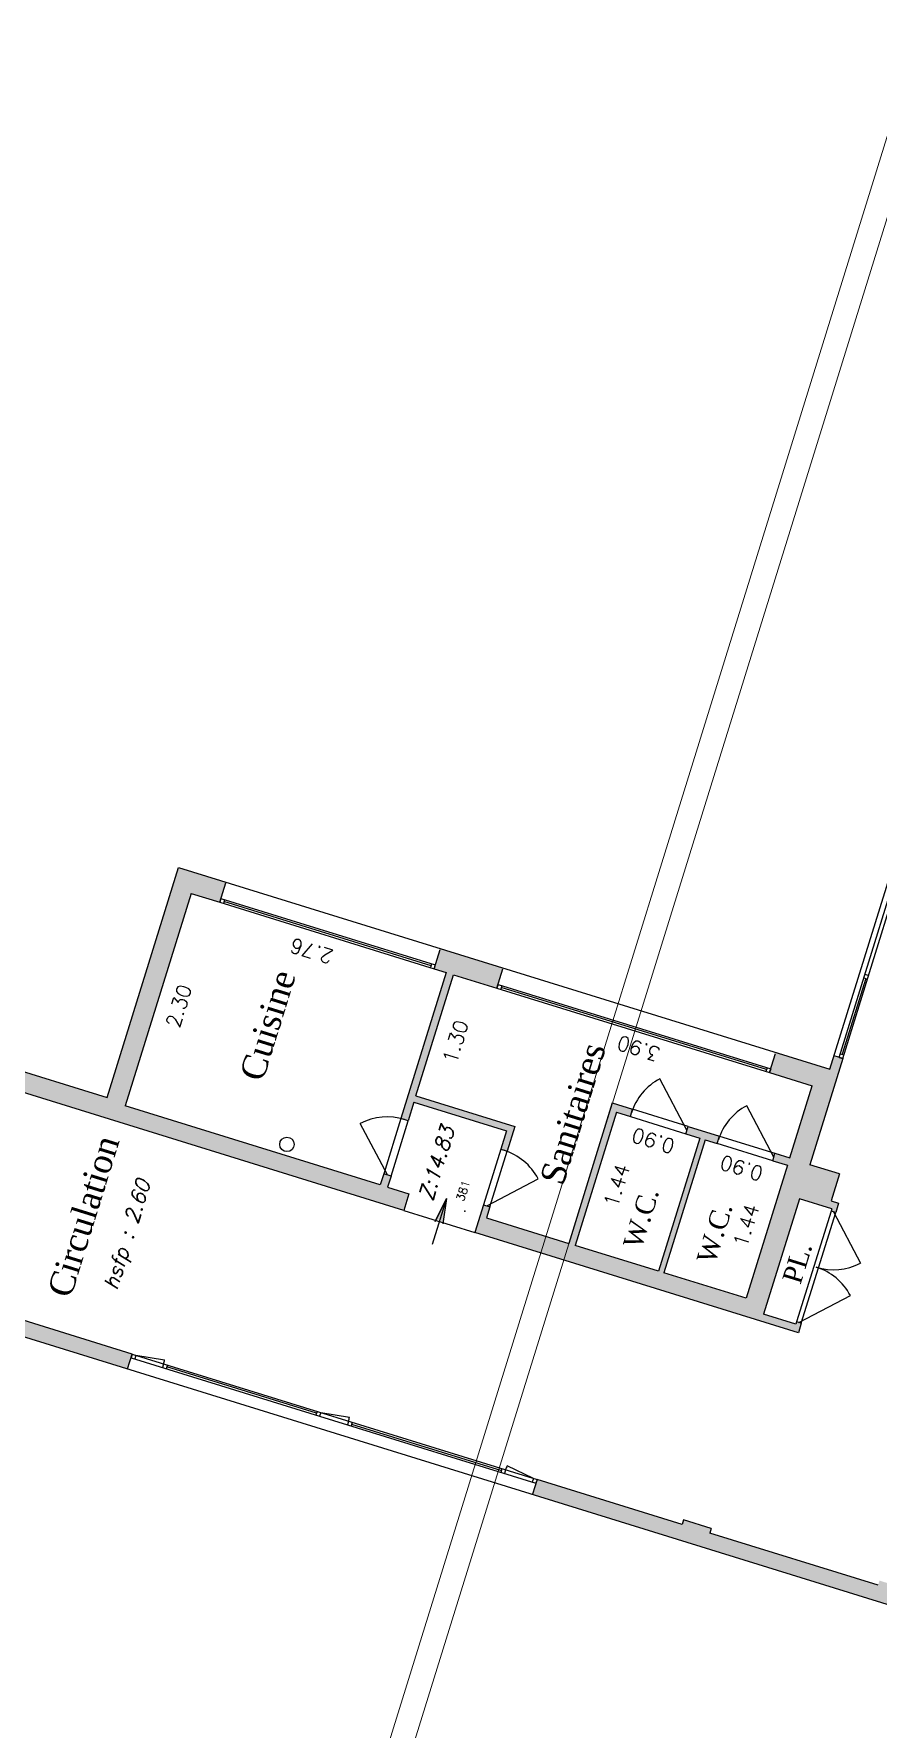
# Model space of a CAD drawing. Header units: metres. Extents: x -1642643 to 2228512, y -1236052 to 2422133.
# Drawn here: x 572867 to 581591, y 127327 to 144854 of the extents above; entities that cross this region are included whole.
import ezdxf
from ezdxf.enums import TextEntityAlignment as Align

# ---------------------------------------------------------------- set-up
doc = ezdxf.new("R2010")
doc.units = ezdxf.units.M
doc.header["$PDSIZE"] = 0.01
for name, color, linetype in [('ALTIMETRIE', 10, 'Continuous'), ('APPLAT-GRIS', 253, 'Continuous'), ('COTATION-PLANI', 4, 'Continuous'), ('ESCALIER', 100, 'Continuous'), ('FENETRE', 32, 'Continuous'), ('FENETRE-OUVRANT', 213, 'Continuous'), ('MUR', 130, 'Continuous'), ('PORTE', 213, 'Continuous'), ('TEXTES-PIECES', 23, 'Continuous'), ('Z-COD', 5, 'Continuous'), ('Z-MAT', 8, 'Continuous')]:
    doc.layers.add(name, color=color, linetype=linetype)
doc.layers.add('cotation', color=7, linetype='Continuous', lineweight=20)
doc.layers.add('Seuils', color=7, linetype='Continuous', plot=False)
doc.styles.add('Alt', font='simplex.shx', dxfattribs={"oblique": 14.4, "height": 0.075})
doc.styles.add('Simplex 1.5', font='simplex.shx', dxfattribs={"height": 0.075})
doc.styles.add('Times 3.0', font='times.ttf', dxfattribs={"height": 0.15})

# ---------------------------------------------------------------- blocks, each defined once
blk = doc.blocks.new('ZPOINT')
at = {"color": 0}
blk.add_point((0, 0), dxfattribs=at)
at = {"layer": 'ALTIMETRIE', "style": 'Alt', "oblique": 14.4}
blk.add_attdef('ALT', text='', height=0.075, dxfattribs=at).set_placement((0.05, -0.075), align=Align.TOP_LEFT)
at = {"layer": 'Z-COD', "style": 'Simplex 1.5'}
blk.add_attdef('COD', text='', height=0.075, dxfattribs=at).set_placement((-0.05, -0.025), align=Align.MIDDLE_RIGHT)
at = {"layer": 'Z-MAT', "style": 'Simplex 1.5'}
blk.add_attdef('MAT', (0.05, 0.025), '', height=0.075, dxfattribs=at)

msp = doc.modelspace()

# ---------------------------------------------------------------- hatches: boundary and pattern name
at = {"layer": 'APPLAT-GRIS'}
for points in [[(574362.01793, 136235.91736), (573624.78462, 133858.00584), (572710.05225, 134141.60393), (572648.2542, 133942.27719), (576688.53089, 132689.65423), (576741.83399, 132861.5809), (576522.14992, 132929.69042), (576557.68532, 133044.3082), (576481.27347, 133067.99847), (576445.73806, 132953.38069), (573809.52916, 133770.69496), (574490.70144, 135967.78426), (574786.79737, 135875.98447), (574851.35335, 136084.20676)], [(577067.29707, 135397.18897), (577002.74108, 135188.96668), (577126.91034, 135150.46999), (576658.95048, 133641.08736), (576735.36233, 133617.3971), (576794.58801, 133808.42673), (577749.73616, 133512.29837), (577690.51049, 133321.26874), (577757.37086, 133300.53975), (577837.32552, 133558.42975), (576815.31699, 133875.2871), (577203.3222, 135126.77972), (577652.24183, 134987.59939), (577716.79781, 135195.82169)], [(580534.48487, 134322.24303), (580469.92888, 134114.02074), (580909.29703, 133977.80169), (580678.23986, 133232.53759), (580525.41615, 133279.91813), (580501.72588, 133203.50627), (580654.54959, 133156.12574), (580228.12475, 131780.7124), (579378.0429, 132044.26663), (579804.46773, 133419.67998), (579928.63699, 133381.18329), (579952.32726, 133457.59514), (579627.57689, 133558.27878), (579603.88662, 133481.86693), (579747.15884, 133437.44768), (579320.73401, 132062.03434), (578461.10067, 132328.54986), (578887.5255, 133703.9632), (579030.79773, 133659.54395), (579054.488, 133735.9558), (578844.3554, 133801.10404), (578394.2403, 132349.27884), (577544.15844, 132612.83308), (577579.69384, 132727.45086), (577512.83347, 132748.17984), (577423.99497, 132461.6354), (580767.0135, 131425.18615), (580797.14303, 131522.36752), (580749.38562, 131537.17393), (580741.98241, 131513.29523), (580407.68056, 131616.94016), (580777.841, 132810.87535), (581112.14286, 132707.23042), (581104.73965, 132683.35172), (581152.49706, 132668.5453), (581182.62658, 132765.72667), (581106.21473, 132789.41694), (581192.09195, 133066.40991), (580886.44455, 133161.17098), (581226.99216, 134259.59136), (581136.25382, 134287.72332), (581093.24727, 134149.00772)], [(566193.76758, 133587.7317), (566158.2999, 133473.33236), (566129.64546, 133482.21621), (566117.80032, 133444.01029), (573835.39741, 131051.29315), (573882.71022, 131203.89841)], [(591355.40721, 128294.18947), (590664.66328, 126000.92316), (586395.15103, 127324.61692), (586409.95745, 127372.37432), (586113.86152, 127464.17411), (586099.0551, 127416.41671), (581858.1973, 128731.22662), (581873.00372, 128778.98403), (581605.56224, 128861.89997), (581590.75582, 128814.14256), (579852.38618, 129353.09617), (579867.19259, 129400.85357), (579580.64815, 129489.69208), (579565.84173, 129441.93468), (578066.25913, 129906.8562), (578018.94632, 129754.25094), (595325.61548, 124388.59588), (595350.2714, 124468.1224), (595390.68355, 124598.46987), (595142.34503, 124675.46324), (595100.88706, 124541.7425), (590860.02925, 125856.55241), (591588.50501, 128206.21687), (591512.09316, 128229.90714), (591528.38022, 128282.44029), (591461.51985, 128303.16927), (591449.67472, 128264.96335)]]:
    msp.add_hatch(color=256, dxfattribs=at).paths.add_polyline_path(points)
at = {"layer": 'ESCALIER'}
h = msp.add_hatch(color=256, dxfattribs=at)
h.paths.add_polyline_path([(577130.29502, 132814.43185), (577062.20351, 132602.34952), (577064.99871, 132603.82169), (577092.67754, 132551.26807)])
h.paths.add_polyline_path([(577130.29502, 132814.43185), (577012.4451, 132576.14286), (577062.20351, 132602.34952)])

# ---------------------------------------------------------------- linework, layer by layer
at = {"layer": 'cotation'}
for points in [[(612188.0913, 155834.91193), (600605.98556, 118477.37219), (576182.14568, 126049.59182), (587764.25142, 163407.13157)], [(611875.27217, 155670.15698), (600441.23062, 118790.19131), (576494.96481, 126214.34677), (587929.00637, 163094.31244)]]:
    msp.add_lwpolyline(points, close=True, dxfattribs=at)
at = {"layer": 'ESCALIER'}
for p, q in [((577130.29502, 132814.43186), (576982.23084, 132336.85778)), ((577130.29502, 132814.43185), (577012.4451, 132576.14286)), ((577012.4451, 132576.14286), (577130.29502, 132814.43185)), ((577130.29502, 132814.43185), (577092.67754, 132551.26807))]:
    msp.add_line(p, q, dxfattribs=at)
at = {"layer": 'ESCALIER', "flags": 128}
msp.add_lwpolyline([(576688.53089, 132689.65423), (577423.99497, 132461.6354)], dxfattribs=at)
at = {"layer": 'FENETRE', "flags": 128}
for points in [[(574798.6425, 135914.19039), (574786.79737, 135875.98447)], [(574786.79737, 135875.98447), (577002.74108, 135188.96668)], [(574798.6425, 135914.19039), (577014.58622, 135227.1726)], [(574836.84843, 135902.34526), (574825.00329, 135864.13933)], [(576970.45773, 135219.91477), (574830.92586, 135883.24229)], [(581188.78623, 134271.43649), (581695.16572, 135904.73983)], [(581226.99216, 134259.59136), (581733.37165, 135892.8947)], [(576976.38029, 135239.01774), (576964.53516, 135200.81181)], [(577014.58622, 135227.1726), (577002.74108, 135188.96668)], [(577664.08696, 135025.80532), (577652.24183, 134987.59939)], [(577652.24183, 134987.59939), (580469.92888, 134114.02074)], [(577664.08696, 135025.80532), (580481.77402, 134152.22666)], [(577702.29289, 135013.96018), (577690.44775, 134975.75426)], [(580437.64552, 134144.96883), (577696.37032, 134994.85722)], [(581462.55958, 135086.94134), (581219.73433, 134303.71985)], [(581443.45662, 135092.8639), (581481.66255, 135081.01877)], [(581455.30175, 135131.06983), (581493.50768, 135119.22469)], [(581188.78623, 134271.43649), (581226.99216, 134259.59136)], [(581200.63137, 134309.64242), (581238.83729, 134297.79728)], [(580443.56809, 134164.0718), (580431.72296, 134125.86587)], [(580481.77402, 134152.22666), (580469.92888, 134114.02074)], [(573882.71022, 131203.89841), (573870.86508, 131165.69248)], [(573870.86508, 131165.69248), (578054.414, 129868.65028)], [(573882.71022, 131203.89841), (578066.25913, 129906.8562)], [(573920.91614, 131192.05328), (573909.07101, 131153.84735)], [(574207.46059, 131103.21477), (574195.61546, 131065.00884)], [(574245.66652, 131091.36963), (574233.82138, 131053.16371)], [(575787.08396, 130592.53873), (574239.74395, 131072.26667)], [(575793.00652, 130611.64169), (575781.16139, 130573.43577)], [(575831.21245, 130599.79656), (575819.36732, 130561.59063)], [(576117.7569, 130510.95805), (576105.91176, 130472.75213)], [(576155.96282, 130499.11292), (576144.11769, 130460.90699)], [(576150.04026, 130480.00996), (577697.38026, 130000.28201)], [(577703.30283, 130019.38498), (577691.4577, 129981.17905)], [(577741.50876, 130007.53984), (577729.66362, 129969.33392)], [(578028.0532, 129918.70134), (578016.20807, 129880.49541)], [(578066.25913, 129906.8562), (578054.414, 129868.65028)]]:
    msp.add_lwpolyline(points, dxfattribs=at)
at = {"layer": 'FENETRE-OUVRANT'}
for points in [[(573920.91614, 131192.05328), (574217.29797, 131145.60104)], [(575831.21245, 130599.79656), (576127.59428, 130553.34432)], [(578028.0532, 129918.70134), (577757.37431, 130048.05718)]]:
    msp.add_lwpolyline(points, dxfattribs=at)
for centre, start, end in [((573920.9162, 131192.05326), 342.774788224, 351.092437935), ((575831.21251, 130599.79655), 342.774788224, 351.092437935), ((578028.05315, 129918.70136), 154.457140029, 162.774789737)]:
    msp.add_arc(centre, 299.99994, start, end, dxfattribs=at)
at = {"layer": 'MUR'}
for p, q in [((581093.24727, 134149.00772), (584266.33056, 144383.63931)), ((565338.25416, 136427.11163), (573624.78462, 133858.00584)), ((573624.78462, 133858.00584), (574362.01793, 136235.91736)), ((574362.01793, 136235.91736), (581093.24727, 134149.00772)), ((574490.70144, 135967.78426), (573809.52916, 133770.69496)), ((574490.70144, 135967.78426), (574786.79737, 135875.98447)), ((577126.91034, 135150.46999), (576658.95048, 133641.08736)), ((577203.3222, 135126.77972), (577652.24183, 134987.59939)), ((576688.53089, 132689.65423), (572648.2542, 133942.27719)), ((580678.23986, 133232.53759), (580909.29703, 133977.80169)), ((576445.73806, 132953.38069), (573809.52916, 133770.69496)), ((576815.31699, 133875.2871), (577837.32552, 133558.42975)), ((578844.3554, 133801.10404), (578394.2403, 132349.27884)), ((578844.3554, 133801.10404), (579054.488, 133735.9558)), ((573882.71022, 131203.89841), (566193.76758, 133587.7317)), ((577837.32552, 133558.42975), (577757.37086, 133300.53975)), ((578887.5255, 133703.9632), (578461.10067, 132328.54986)), ((578887.5255, 133703.9632), (579030.79773, 133659.54395)), ((579627.57689, 133558.27878), (579952.32726, 133457.59514)), ((566117.80032, 133444.01029), (595325.61548, 124388.59588)), ((579747.15884, 133437.44768), (579320.73401, 132062.03434)), ((579804.46773, 133419.67998), (579378.0429, 132044.26663)), ((579603.88662, 133481.86693), (579747.15884, 133437.44768)), ((579804.46773, 133419.67998), (579928.63699, 133381.18329)), ((580525.41615, 133279.91813), (580678.23986, 133232.53759)), ((576481.27347, 133067.99847), (576445.73806, 132953.38069)), ((580654.54959, 133156.12574), (580228.12475, 131780.7124)), ((580501.72588, 133203.50627), (580654.54959, 133156.12574)), ((581192.09195, 133066.40991), (580886.44455, 133161.17098)), ((581192.09195, 133066.40991), (581106.21473, 132789.41694)), ((576522.14992, 132929.69042), (576741.83399, 132861.5809)), ((576741.83399, 132861.5809), (576688.53089, 132689.65423)), ((577579.69384, 132727.45086), (577544.15844, 132612.83308)), ((580777.841, 132810.87535), (580407.68056, 131616.94016)), ((581112.14286, 132707.23042), (581104.73965, 132683.35172)), ((581106.21473, 132789.41694), (581182.62658, 132765.72667)), ((581182.62658, 132765.72667), (581152.49706, 132668.5453)), ((577544.15844, 132612.83308), (578394.2403, 132349.27884)), ((580767.0135, 131425.18615), (577423.99497, 132461.6354)), ((579320.73401, 132062.03434), (578461.10067, 132328.54986)), ((580228.12475, 131780.7124), (579378.0429, 132044.26663)), ((580749.38562, 131537.17393), (580741.98241, 131513.29523)), ((580797.14303, 131522.36752), (580767.0135, 131425.18615)), ((573835.39741, 131051.29315), (573882.71022, 131203.89841)), ((578066.25913, 129906.8562), (578018.94632, 129754.25094)), ((579565.84173, 129441.93468), (578066.25913, 129906.8562)), ((579580.64815, 129489.69208), (579565.84173, 129441.93468)), ((579867.19259, 129400.85357), (579852.38618, 129353.09617))]:
    msp.add_line(p, q, dxfattribs=at)
at = {"layer": 'MUR', "flags": 128}
for points in [[(574786.79737, 135875.98447), (574848.59542, 136075.3112)], [(577002.74108, 135188.96668), (577064.53914, 135388.29341)], [(577002.74108, 135188.96668), (577126.91034, 135150.46999)], [(577652.24183, 134987.59939), (577714.03989, 135186.92613)], [(576815.31699, 133875.2871), (577203.3222, 135126.77972)], [(580469.92888, 134114.02074), (580531.72694, 134313.34747)], [(581226.99216, 134259.59136), (580886.44455, 133161.17098)], [(581226.99216, 134259.59136), (581136.25382, 134287.72332)], [(580469.92888, 134114.02074), (580909.29703, 133977.80169)], [(576794.58801, 133808.42673), (576735.36233, 133617.3971)], [(576794.58801, 133808.42673), (577749.73616, 133512.29837)], [(579030.79773, 133659.54395), (579054.488, 133735.9558)], [(576735.36233, 133617.3971), (576658.95048, 133641.08736)], [(579603.88662, 133481.86693), (579627.57689, 133558.27878)], [(577749.73616, 133512.29837), (577690.51049, 133321.26874)], [(579928.63699, 133381.18329), (579952.32726, 133457.59514)], [(577690.51049, 133321.26874), (577757.37086, 133300.53975)], [(580501.72588, 133203.50627), (580525.41615, 133279.91813)], [(576557.68532, 133044.3082), (576481.27347, 133067.99847)], [(576557.68532, 133044.3082), (576522.14992, 132929.69042)], [(577512.83347, 132748.17984), (577423.99497, 132461.6354)], [(577512.83347, 132748.17984), (577579.69384, 132727.45086)], [(581112.14286, 132707.23042), (580777.841, 132810.87535)], [(581152.49706, 132668.5453), (581104.73965, 132683.35172)], [(580741.98241, 131513.29523), (580407.68056, 131616.94016)], [(580797.14303, 131522.36752), (580749.38562, 131537.17393)], [(579867.19259, 129400.85357), (579580.64815, 129489.69208)], [(581590.75582, 128814.14256), (579852.38618, 129353.09617)]]:
    msp.add_lwpolyline(points, dxfattribs=at)
at = {"layer": 'MUR'}
msp.add_circle((575481.663, 133372.67686), 75, dxfattribs=at)
at = {"layer": 'PORTE'}
for p, q in [((579615.73175, 133520.07286), (579336.13333, 134050.94452)), ((580513.57102, 133241.7122), (580233.9726, 133772.58386)), ((576519.47939, 133056.15334), (576239.88098, 133587.025)), ((577546.26366, 132737.81535), (578077.13532, 133017.41377)), ((581128.61835, 132675.94851), (581408.21677, 132145.07684)), ((580773.26432, 131529.77073), (581304.13599, 131809.36915))]:
    msp.add_line(p, q, dxfattribs=at)
for centre, start, end in [((579615.73175, 133520.07286), 117.774789258, 162.774789003), ((580513.57102, 133241.7122), 117.774789258, 162.774789003), ((576519.47939, 133056.15334), 72.774788991, 117.77478874), ((577546.26366, 132737.81535), 27.774789198, 72.774788946), ((581128.61835, 132675.94851), 252.774789019, 297.774788764), ((580773.26432, 131529.77073), 27.774789224, 72.774788974)]:
    msp.add_arc(centre, 600, start, end, dxfattribs=at)
at = {"layer": 'Seuils', "flags": 128}
for points in [[(579627.57689, 133558.27878), (579054.488, 133735.9558)], [(576658.95048, 133641.08736), (576481.27347, 133067.99847)], [(576557.68532, 133044.3082), (576735.36233, 133617.3971)], [(579030.79773, 133659.54395), (579603.88662, 133481.86693)], [(579952.32726, 133457.59514), (580525.41615, 133279.91813)], [(577690.51049, 133321.26874), (577512.83347, 132748.17984)], [(577579.69384, 132727.45086), (577757.37086, 133300.53975)], [(580501.72588, 133203.50627), (579928.63699, 133381.18329)], [(581104.73965, 132683.35172), (580749.38562, 131537.17393)], [(580797.14303, 131522.36752), (581152.49706, 132668.5453)]]:
    msp.add_lwpolyline(points, dxfattribs=at)

# ---------------------------------------------------------------- block references
at = {"layer": 'ALTIMETRIE'}
ref = msp.add_blockref('ZPOINT', (577321.60771, 132681.91507), dxfattribs=dict(at, xscale=1700.000000077693, yscale=1700.000000077693, zscale=1700.000000077693, rotation=71.9851192486213))
ref.add_attrib('MAT', '381', (577307.47866, 132775.89176), dxfattribs={"layer": 'Z-MAT', "height": 85, "rotation": 71.985119244, "style": 'Simplex 1.5'})
ref.add_attrib('ALT', 'Z:14.83', dxfattribs={"height": 153, "rotation": 72.781114672, "style": 'Alt', "oblique": 14.4}).set_placement((576839.19646, 132823.47715), align=Align.TOP_LEFT)

# ---------------------------------------------------------------- texts
at = {"layer": 'ALTIMETRIE', "style": 'Simplex 1.5', "oblique": 15.00003}
msp.add_text('hsfp : 2.60', height=153, rotation=72.774789002, dxfattribs=at).set_placement((573827.24587, 132440.02801), align=Align.MIDDLE_CENTER)
at = {"layer": 'COTATION-PLANI', "style": 'Simplex 1.5'}
for s, rotation, p in [('2.76', 162.774788995, (575714.00093, 135298.46847)), ('2.30', 72.774788991, (574293.38752, 134824.82035)), ('1.30', 72.774789002, (577152.59182, 134456.61415)), ('3.90', 162.774788995, (579093.24834, 134290.48967)), ('0.90', 162.774788995, (579244.99273, 133337.34568)), ('0.90', 162.774788998, (580157.15921, 133054.5431)), ('1.44', 72.774789002, (578817.58531, 132971.83727))]:
    msp.add_text(s, height=150, rotation=rotation, dxfattribs=at).set_placement(p, align=Align.TOP_CENTER)
msp.add_text('1.44', height=150, rotation=72.774789002, dxfattribs=at).set_placement((580298.06495, 132512.83832), align=Align.CENTER)
at = {"layer": 'TEXTES-PIECES', "style": 'Times 3.0', "width": 0.99}
for s, height, p in [('Cuisine', 255, (575281.81628, 134603.86474)), ('Sanitaires', 255, (578435.95768, 133690.6879)), ('Circulation', 255, (573378.24032, 132629.36242)), ('W.C.', 200, (579141.32481, 132610.45217)), ('W.C.', 200, (579901.42655, 132455.65994)), ('PL.', 200, (580755.63248, 132147.98001))]:
    msp.add_text(s, height=height, rotation=72.768463323, dxfattribs=at).set_placement(p, align=Align.MIDDLE_CENTER)

doc.saveas('drawing.dxf')
